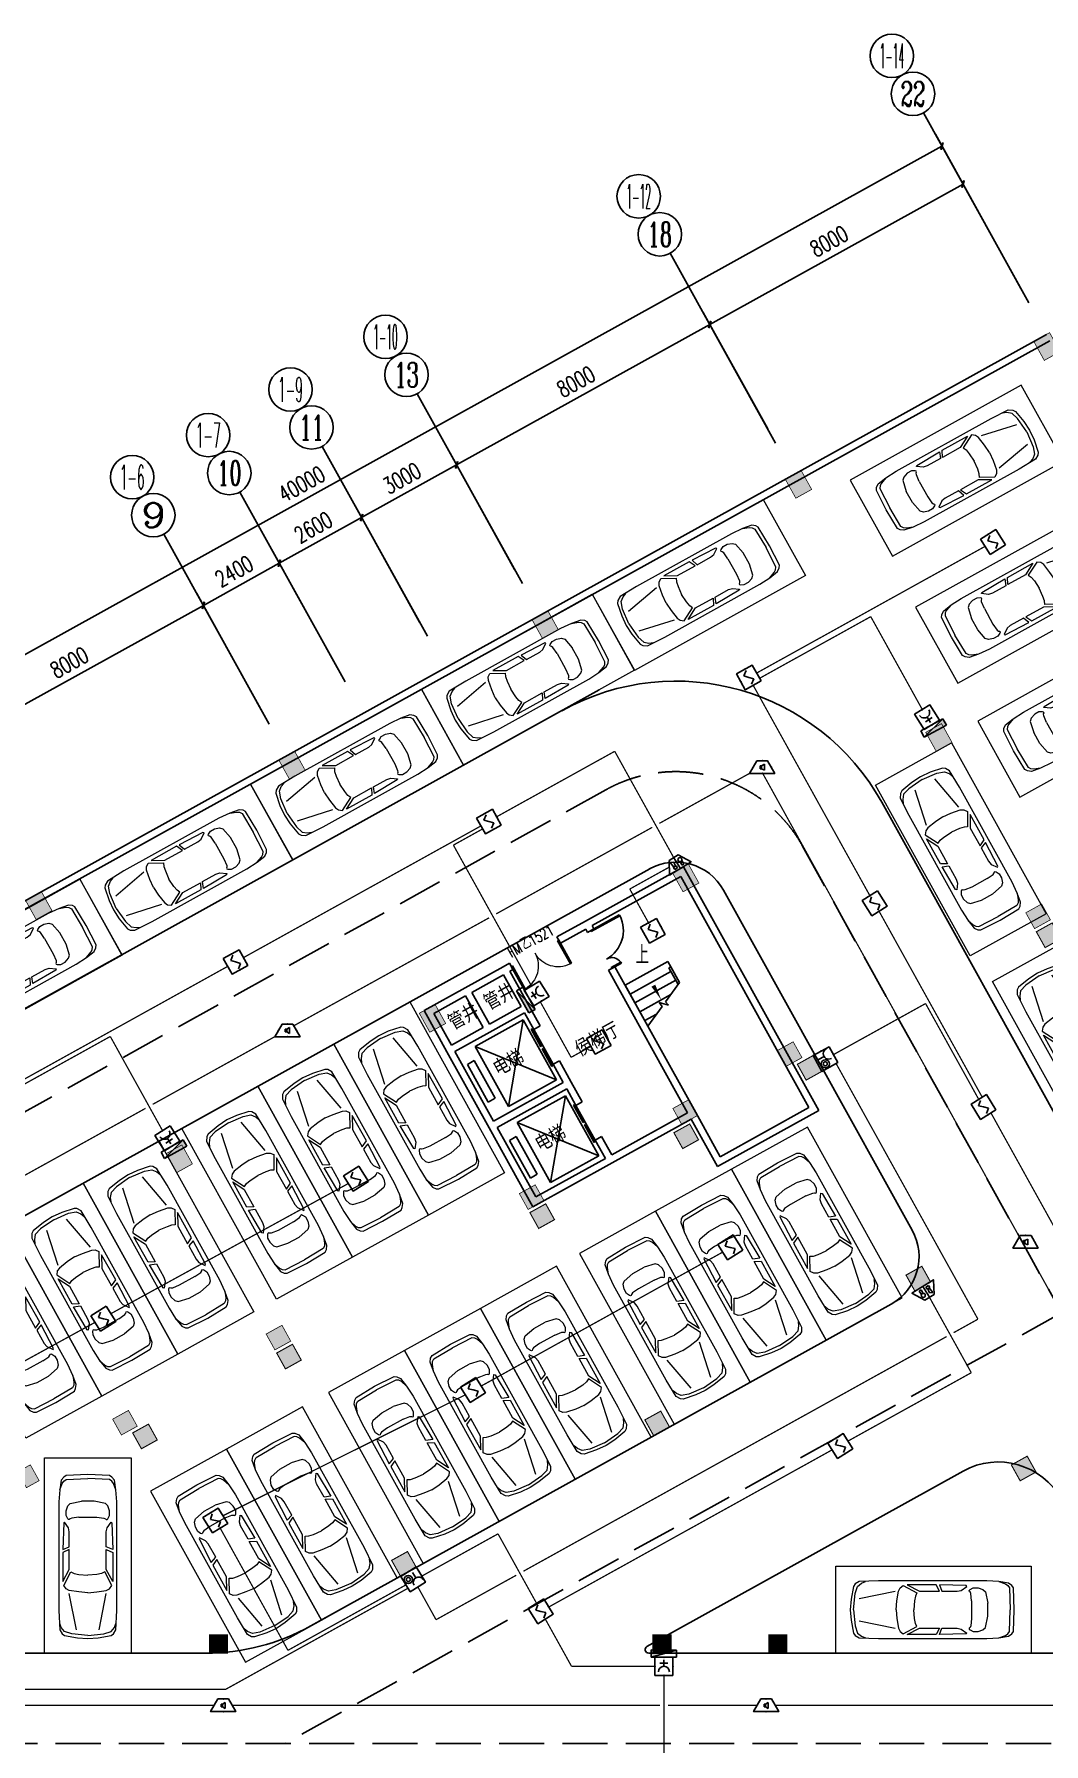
# Model space of a CAD drawing. Extents: x -6243262 to 3079315, y -2914302 to 172723.
# Drawn here: x -2363022 to -2335129, y -992003 to -944761 of the extents above; entities that cross this region are included whole.
import ezdxf
from ezdxf.enums import TextEntityAlignment as Align

# ---------------------------------------------------------------- set-up
doc = ezdxf.new("R2010")
doc.units = 0
doc.header["$LTSCALE"] = 1000
doc.linetypes.add('DASH', pattern=[0.35, 0.25, -0.1])
doc.linetypes.add('DOTE', pattern=[2.42, 2, -0.2, 0.02, -0.2])
for name, color, linetype in [('0-柱2', 6, 'Continuous'), ('0-柱网', 2, 'Continuous'), ('0-道路', 4, 'Continuous'), ('A-DOOR', 141, 'Continuous'), ('A-FLOR-EVTR', 2, 'Continuous'), ('AXIS', 3, 'Continuous'), ('AXIS_TEXT', 7, 'Continuous'), ('DIM_SYMB', 3, 'Continuous'), ('DOOR_FIRE', 4, 'Continuous'), ('DOOR_FIRE_TEXT', 7, 'Continuous'), ('EQUIP-消防', 3, 'Continuous'), ('EQUIP_消火栓', 7, 'Continuous'), ('lh', 114, 'Continuous'), ('PUB_TEXT', 7, 'Continuous'), ('STAIR', 2, 'Continuous'), ('WALL', 9, 'Continuous'), ('WINDOW', 4, 'Continuous'), ('WIRE-消防', 5, 'DOTE'), ('WIRE-消防广播', 4, 'TG_BC'), ('WIRE-消防电话', 4, 'TG_F')]:
    doc.layers.add(name, color=color, linetype=linetype)
doc.layers.add('车位', color=252, linetype='Continuous', lineweight=5)
doc.styles.add('-宋体', font='', dxfattribs={"width": 0.8})
doc.styles.add('_TCH_AXIS', font='COMPLEX', dxfattribs={"bigfont": 'GBCBIG'})
doc.styles.add('_TCH_DIM', font='SIMPLEX', dxfattribs={"bigfont": 'GBCBIG'})
doc.styles.add('_TCH_DIM_T3', font='SIMPLEX', dxfattribs={"width": 0.705882, "bigfont": 'GBCBIG'})
doc.styles.add('_TCH_WINDOW', font='SIMPLEX', dxfattribs={"height": 3.5, "bigfont": 'GBCBIG'})
doc.styles.add('COMPLEX', font='COMPLEX')
doc.styles.get("Standard").update_dxf_attribs({"font": 'gbenor.shx', "bigfont": 'gbcbig.shx'})
doc.styles.add('TG_LINETYPE', font='SIMPLEX', dxfattribs={"width": 0.8, "height": 3.5, "bigfont": 'HZTXT'})
doc.styles.get('-宋体').set_extended_font_data('SimSun')
doc.linetypes.add('TG_BC', pattern='A,2,-0.85,["BC",TG_LINETYPE,S=0.1,R=0,X=-0.65,Y=-0.15],0', length=2.85)
doc.linetypes.add('TG_F', pattern='A,2,-0.4,["F",TG_LINETYPE,S=0.1,R=0,X=-0.28,Y=-0.15],0', length=2.4)
doc.dimstyles.new('_TCH_ARCH&&150', dxfattribs={"dimtxt": 446.25, "dimasz": 150, "dimexe": 375, "dimexo": 450, "dimgap": 189.375, "dimtad": 1, "dimdec": 0, "dimzin": 0, "dimdsep": 46, "dimtxsty": '_TCH_DIM_T3', "dimblk": 'ARCHTICK', "dimcen": 0.09, "dimclrt": 7, "dimazin": 2, "dimtfac": 1, "dimtdec": 0, "dimtix": 1, "dimtmove": 2, "dimatfit": 3, "dimfxl": 0, "dimtolj": 1, "dimtzin": 0, "dimarcsym": 0})

# ---------------------------------------------------------------- blocks, each defined once
blk = doc.blocks.new('chewei')
at = {"layer": '车位', "color": 0}
for p, q in [((49090, 154915), (49134, 154982)), ((49134, 154982), (49201, 155026)), ((49201, 155026), (49801, 155049)), ((50401, 155026), (49801, 155049)), ((50467, 154982), (50401, 155026)), ((50512, 154915), (50467, 154982)), ((49023, 154737), (49090, 154915)), ((50578, 154737), (50512, 154915)), ((49201, 154160), (49245, 154293)), ((49201, 154026), (49201, 154160)), ((49245, 153938), (49201, 154026)), ((49245, 154293), (49312, 154360)), ((49312, 154360), (49623, 154426)), ((49623, 154426), (49978, 154426)), ((50290, 154360), (49978, 154426)), ((50356, 154293), (50290, 154360)), ((50401, 154160), (50356, 154293)), ((50356, 153938), (50401, 154026)), ((50401, 154026), (50401, 154160)), ((49134, 153826), (49112, 153093)), ((49156, 153849), (49134, 153826)), ((49267, 153693), (49156, 153849)), ((49267, 153915), (49245, 153938)), ((49290, 153915), (49267, 153915)), ((49290, 153582), (49267, 153693)), ((49312, 153938), (49290, 153915)), ((49290, 153160), (49290, 153582)), ((49356, 153960), (49312, 153938)), ((49556, 153982), (49356, 153960)), ((50045, 153982), (49556, 153982)), ((50045, 153982), (50245, 153960)), ((50245, 153960), (50290, 153938)), ((50290, 153938), (50312, 153915)), ((50312, 153915), (50334, 153915)), ((50312, 153582), (50334, 153693)), ((50312, 153160), (50312, 153582)), ((50334, 153915), (50356, 153938)), ((50334, 153693), (50445, 153849)), ((50445, 153849), (50467, 153826)), ((50467, 153826), (50490, 153093)), ((49112, 153093), (49290, 153160)), ((49290, 153093), (49112, 153004)), ((49290, 152538), (49290, 153093)), ((50490, 153093), (50312, 153160)), ((50312, 153093), (50490, 153004)), ((50312, 152538), (50312, 153093)), ((49112, 153004), (49112, 152204)), ((50490, 153004), (50490, 152204)), ((49112, 152204), (49290, 152538)), ((49134, 152093), (49334, 152471)), ((49334, 152471), (49423, 152427)), ((49423, 152427), (49556, 152404)), ((49556, 152404), (49801, 152382)), ((50045, 152404), (49801, 152382)), ((50178, 152427), (50045, 152404)), ((50267, 152471), (50178, 152427)), ((50467, 152093), (50267, 152471)), ((50490, 152204), (50312, 152538)), ((49201, 152004), (49134, 152093)), ((49290, 151960), (49201, 152004)), ((49556, 151916), (49290, 151960)), ((49490, 150871), (49290, 151871)), ((49801, 151893), (49556, 151916)), ((49801, 151893), (50045, 151916)), ((50045, 151916), (50312, 151960)), ((50112, 150871), (50312, 151871)), ((50312, 151960), (50401, 152004)), ((50401, 152004), (50467, 152093)), ((49067, 150938), (49023, 151049)), ((49156, 150827), (49067, 150938)), ((49356, 150760), (49156, 150827)), ((49801, 150716), (49356, 150760)), ((49801, 150716), (50245, 150760)), ((50245, 150760), (50445, 150827)), ((50445, 150827), (50534, 150938)), ((50534, 150938), (50578, 151049))]:
    blk.add_line(p, q, dxfattribs=at)
for points in [[(48601, 150227), (51001, 150227), (51001, 155627), (48601, 155627)], [(50578, 154737), (50601, 154404), (50601, 151404), (50578, 150871), (50512, 150760), (50445, 150716), (50090, 150649), (49801, 150627), (49512, 150649), (49156, 150716), (49090, 150760), (49023, 150871), (49001, 151404), (49001, 154404), (49023, 154737), (49067, 155004), (49134, 155093), (49201, 155137), (49801, 155160), (50401, 155137), (50467, 155093), (50534, 155004)]]:
    blk.add_lwpolyline(points, close=True, dxfattribs=at)
blk = doc.blocks.new('0-柱2')
at = {"layer": '0-柱2'}
h = blk.add_hatch(color=0, dxfattribs=at)
h.dxf.hatch_style = 1
h.paths.add_polyline_path([(50444, 38233), (50881, 38476), (51124, 38039), (50687, 37796)])
h = blk.add_hatch(color=0, dxfattribs=at)
h.dxf.hatch_style = 1
h.paths.add_polyline_path([(43842, 34571), (44279, 34814), (44521, 34377), (44084, 34134)])
h = blk.add_hatch(color=0, dxfattribs=at)
h.dxf.hatch_style = 1
h.paths.add_polyline_path([(40431, 32680), (40868, 32922), (41111, 32485), (40674, 32242)])
h = blk.add_hatch(color=0, dxfattribs=at)
h.dxf.hatch_style = 1
h.paths.add_polyline_path([(36452, 30473), (36889, 30715), (37132, 30278), (36695, 30035)])
h = blk.add_hatch(color=0, dxfattribs=at)
h.dxf.hatch_style = 1
h.paths.add_polyline_path([(46844, 28746), (47281, 28989), (47524, 28552), (47086, 28309)])
h = blk.add_hatch(color=0, dxfattribs=at)
h.dxf.hatch_style = 1
h.paths.add_polyline_path([(29456, 26592), (29894, 26835), (30136, 26398), (29699, 26155)])
h = blk.add_hatch(color=0, dxfattribs=at)
h.dxf.hatch_style = 1
h.paths.add_polyline_path([(25477, 24385), (25915, 24628), (26157, 24191), (25720, 23948)])
h = blk.add_hatch(color=0, dxfattribs=at)
h.dxf.hatch_style = 1
h.paths.add_polyline_path([(39629, 24745), (40067, 24987), (40309, 24550), (39872, 24307)])
h = blk.add_hatch(color=0, dxfattribs=at)
h.dxf.hatch_style = 1
h.paths.add_polyline_path([(49754, 23499), (50191, 23742), (50434, 23305), (49997, 23062)])
h = blk.add_hatch(color=0, dxfattribs=at)
h.dxf.hatch_style = 1
h.paths.add_polyline_path([(32633, 20864), (33071, 21107), (33313, 20670), (32876, 20427)])
h = blk.add_hatch(color=0, dxfattribs=at)
h.dxf.hatch_style = 1
h.paths.add_polyline_path([(27600, 18800), (28100, 18800), (28100, 18300), (27600, 18300)])
h = blk.add_hatch(color=0, dxfattribs=at)
h.dxf.hatch_style = 1
h.paths.add_polyline_path([(39850, 18800), (40350, 18800), (40350, 18300), (39850, 18300)])
h = blk.add_hatch(color=0, dxfattribs=at)
h.dxf.hatch_style = 1
h.paths.add_polyline_path([(43050, 18800), (43550, 18800), (43550, 18300), (43050, 18300)])
at = {"layer": '0-柱2', "color": 0, "const_width": 30}
for points in [[(50444, 38233), (50881, 38476), (51124, 38039), (50687, 37796)], [(43842, 34571), (44279, 34814), (44521, 34377), (44084, 34134)], [(40431, 32680), (40868, 32922), (41111, 32485), (40674, 32242)], [(36452, 30473), (36889, 30715), (37132, 30278), (36695, 30035)], [(46844, 28746), (47281, 28989), (47524, 28552), (47086, 28309)], [(29456, 26592), (29894, 26835), (30136, 26398), (29699, 26155)], [(25477, 24385), (25915, 24628), (26157, 24191), (25720, 23948)], [(39629, 24745), (40067, 24987), (40309, 24550), (39872, 24307)], [(49754, 23499), (50191, 23742), (50434, 23305), (49997, 23062)], [(32633, 20864), (33071, 21107), (33313, 20670), (32876, 20427)], [(27600, 18800), (28100, 18800), (28100, 18300), (27600, 18300)], [(39850, 18800), (40350, 18800), (40350, 18300), (39850, 18300)], [(43050, 18800), (43550, 18800), (43550, 18300), (43050, 18300)]]:
    blk.add_lwpolyline(points, close=True, dxfattribs=at)
blk = doc.blocks.new('1#柱网')
at = {"layer": '0-柱网'}
for points in [[(494005, 93967), (494005, 93367), (494505, 93367), (494505, 93967)], [(501855, 93967), (501855, 93367), (502355, 93367), (502355, 93967)], [(509855, 93967), (509855, 93367), (510355, 93367), (510355, 93967)], [(517855, 93967), (517855, 93367), (518355, 93367), (518355, 93967)], [(525855, 93967), (525855, 93367), (526355, 93367), (526355, 93967)], [(533705, 93967), (533705, 93367), (534205, 93367), (534205, 93967)], [(494005, 85967), (494005, 85367), (494505, 85367), (494505, 85967)], [(501855, 85967), (501855, 85367), (502355, 85367), (502355, 85967)], [(509855, 85967), (509855, 85367), (510355, 85367), (510355, 85967)], [(517855, 85967), (517855, 85367), (518355, 85367), (518355, 85967)], [(525855, 85967), (525855, 85367), (526355, 85367), (526355, 85967)], [(533705, 85967), (533705, 85367), (534205, 85367), (534205, 85967)], [(494005, 80267), (494005, 79767), (494405, 79767), (494405, 80267)], [(497005, 80267), (497005, 79767), (497505, 79767), (497505, 80267)], [(501855, 80267), (501855, 79767), (502355, 79767), (502355, 80267)], [(509855, 80267), (509855, 79767), (510355, 79767), (510355, 80267)], [(514705, 80267), (514705, 79767), (515205, 79767), (515205, 80267)], [(518005, 80267), (518005, 79767), (518505, 79767), (518505, 80267)], [(525855, 80267), (525855, 79767), (526355, 79767), (526355, 80267)], [(533705, 80267), (533705, 79767), (534205, 79767), (534205, 80267)]]:
    blk.add_hatch(color=0, dxfattribs=at).paths.add_polyline_path(points)
at = {"layer": '0-柱网', "color": 0, "const_width": 20}
for points in [[(494005, 93967), (494005, 93367), (494505, 93367), (494505, 93967), (494005, 93967)], [(501855, 93967), (501855, 93367), (502355, 93367), (502355, 93967), (501855, 93967)], [(509855, 93967), (509855, 93367), (510355, 93367), (510355, 93967), (509855, 93967)], [(517855, 93967), (517855, 93367), (518355, 93367), (518355, 93967), (517855, 93967)], [(525855, 93967), (525855, 93367), (526355, 93367), (526355, 93967), (525855, 93967)], [(533705, 93967), (533705, 93367), (534205, 93367), (534205, 93967), (533705, 93967)], [(494005, 85967), (494005, 85367), (494505, 85367), (494505, 85967), (494005, 85967)], [(501855, 85967), (501855, 85367), (502355, 85367), (502355, 85967), (501855, 85967)], [(509855, 85967), (509855, 85367), (510355, 85367), (510355, 85967), (509855, 85967)], [(517855, 85967), (517855, 85367), (518355, 85367), (518355, 85967), (517855, 85967)], [(525855, 85967), (525855, 85367), (526355, 85367), (526355, 85967), (525855, 85967)], [(533705, 85967), (533705, 85367), (534205, 85367), (534205, 85967), (533705, 85967)], [(494005, 80267), (494005, 79767), (494405, 79767), (494405, 80267), (494005, 80267)], [(497005, 80267), (497005, 79767), (497505, 79767), (497505, 80267), (497005, 80267)], [(501855, 80267), (501855, 79767), (502355, 79767), (502355, 80267), (501855, 80267)], [(509855, 80267), (509855, 79767), (510355, 79767), (510355, 80267), (509855, 80267)], [(514705, 80267), (514705, 79767), (515205, 79767), (515205, 80267), (514705, 80267)], [(518005, 80267), (518005, 79767), (518505, 79767), (518505, 80267), (518005, 80267)], [(525855, 80267), (525855, 79767), (526355, 79767), (526355, 80267), (525855, 80267)], [(533705, 80267), (533705, 79767), (534205, 79767), (534205, 80267), (533705, 80267)]]:
    blk.add_lwpolyline(points, dxfattribs=at)
blk = doc.blocks.new('$DORLIB2D$00000127')
at = {"color": 0}
for points in [[(-0.533, 0.795), (-0.533, 0.69)], [(-0.033, 0.795), (-0.533, 0.795)], [(-0.033, 0.69), (-0.533, 0.69)], [(0.5, 0.5), (-0.5, 0.5)], [(-0.033, 0.795), (-0.033, 0.69)], [(0.533, 0.795), (0.033, 0.795)], [(0.033, 0.795), (0.033, 0.69)], [(0.533, 0.69), (0.033, 0.69)], [(0.533, 0.795), (0.533, 0.69)]]:
    blk.add_lwpolyline(points, dxfattribs=at)
blk = doc.blocks.new('$DorLib2D$00000225')
at = {"color": 0}
for p, q in [((0.475, -0.001), (0.475, 0.752)), ((0.475, 0.752), (0.5, 0.752)), ((0.5, -0.001), (0.5, 0.752)), ((-0.5, 0), (-0.5, 0.252)), ((-0.475, 0.252), (-0.5, 0.252)), ((-0.475, 0), (-0.475, 0.252)), ((-0.475, 0), (-0.5, 0)), ((0.475, -0.001), (0.5, -0.001))]:
    blk.add_line(p, q, dxfattribs=at)
for centre, radius, start, end in [((0.505, -0.002), 0.755, 92.2493, 179.7238), ((-0.501, 0.003), 0.251, 359.7899, 84.0974)]:
    blk.add_arc(centre, radius, start, end, dxfattribs=at)
blk = doc.blocks.new('_ArchTick')
at = {"color": 0, "linetype": 'ByBlock', "const_width": 0.4}
blk.add_lwpolyline([(-0.5, -0.5), (0.5, 0.5)], dxfattribs=at)
blk = doc.blocks.new('*D461')
at = {"layer": 'AXIS', "color": 0, "lineweight": -2, "transparency": 16777216}
for p, q in [((1209948, -1092376), (1207583, -1088113)), ((1172786, -1107843), (1207765, -1088441)), ((1174968, -1111778), (1172604, -1107515))]:
    blk.add_line(p, q, dxfattribs=at)
at = {"layer": 'Defpoints', "color": 0, "transparency": 16777216}
for p in [(1207765, -1088441), (1210166, -1092770), (1175187, -1112172)]:
    blk.add_point(p, dxfattribs=at)
at = {"layer": 'AXIS', "color": 0, "lineweight": -2, "transparency": 16777216, "xscale": 150, "yscale": 150, "zscale": 150}
for p, rotation in [((1207765, -1088441), 29.01544279745686), ((1172786, -1107843), 209.0154427974569)]:
    blk.add_blockref('_ArchTick', p, dxfattribs=dict(at, rotation=rotation))
at = {"layer": 'AXIS', "color": 7, "transparency": 16777216, "insert": (1190075, -1097781), "char_height": 446.2, "attachment_point": 5, "rotation": 29.0154, "style": '_TCH_DIM_T3'}
blk.add_mtext('\\A1;40000', dxfattribs=at)
blk = doc.blocks.new('*D463')
at = {"layer": 'AXIS', "color": 0, "lineweight": -2, "transparency": 16777216}
for p, q in [((1209948, -1092376), (1208165, -1089162)), ((1201351, -1093371), (1208347, -1089490)), ((1202952, -1096257), (1201169, -1093043))]:
    blk.add_line(p, q, dxfattribs=at)
at = {"layer": 'Defpoints', "color": 0, "transparency": 16777216}
for p in [(1208347, -1089490), (1210166, -1092770), (1203170, -1096650)]:
    blk.add_point(p, dxfattribs=at)
at = {"layer": 'AXIS', "color": 0, "lineweight": -2, "transparency": 16777216, "xscale": 150, "yscale": 150, "zscale": 150}
for p, rotation in [((1208347, -1089490), 29.01544279745653), ((1201351, -1093371), 209.0154427974565)]:
    blk.add_blockref('_ArchTick', p, dxfattribs=dict(at, rotation=rotation))
at = {"layer": 'AXIS', "color": 7, "transparency": 16777216, "insert": (1204649, -1091070), "char_height": 446.2, "attachment_point": 5, "rotation": 29.0154, "style": '_TCH_DIM_T3'}
blk.add_mtext('\\A1;8000', dxfattribs=at)
blk = doc.blocks.new('*D464')
at = {"layer": 'AXIS', "color": 0, "lineweight": -2, "transparency": 16777216}
for p, q in [((1202952, -1096257), (1201169, -1093043)), ((1194355, -1097251), (1201351, -1093371)), ((1195956, -1100137), (1194174, -1096923))]:
    blk.add_line(p, q, dxfattribs=at)
at = {"layer": 'Defpoints', "color": 0, "transparency": 16777216}
for p in [(1201351, -1093371), (1203170, -1096650), (1196174, -1100530)]:
    blk.add_point(p, dxfattribs=at)
at = {"layer": 'AXIS', "color": 0, "lineweight": -2, "transparency": 16777216, "xscale": 150, "yscale": 150, "zscale": 150}
for p, rotation in [((1201351, -1093371), 29.01544279745653), ((1194355, -1097251), 209.0154427974565)]:
    blk.add_blockref('_ArchTick', p, dxfattribs=dict(at, rotation=rotation))
at = {"layer": 'AXIS', "color": 7, "transparency": 16777216, "insert": (1197653, -1094950), "char_height": 446.2, "attachment_point": 5, "rotation": 29.0154, "style": '_TCH_DIM_T3'}
blk.add_mtext('\\A1;8000', dxfattribs=at)
blk = doc.blocks.new('*D465')
at = {"layer": 'AXIS', "color": 0, "lineweight": -2, "transparency": 16777216}
for p, q in [((1195956, -1100137), (1194174, -1096923)), ((1191732, -1098706), (1194355, -1097251)), ((1193333, -1101592), (1191550, -1098378))]:
    blk.add_line(p, q, dxfattribs=at)
at = {"layer": 'Defpoints', "color": 0, "transparency": 16777216}
for p in [(1194355, -1097251), (1196174, -1100530), (1193551, -1101986)]:
    blk.add_point(p, dxfattribs=at)
at = {"layer": 'AXIS', "color": 0, "lineweight": -2, "transparency": 16777216, "xscale": 150, "yscale": 150, "zscale": 150}
for p, rotation in [((1194355, -1097251), 29.01544279746001), ((1191732, -1098706), 209.01544279746)]:
    blk.add_blockref('_ArchTick', p, dxfattribs=dict(at, rotation=rotation))
at = {"layer": 'AXIS', "color": 7, "transparency": 16777216, "insert": (1192844, -1097618), "char_height": 446.2, "attachment_point": 5, "rotation": 29.0154, "style": '_TCH_DIM_T3'}
blk.add_mtext('\\A1;3000', dxfattribs=at)
blk = doc.blocks.new('*D466')
at = {"layer": 'AXIS', "color": 0, "lineweight": -2, "transparency": 16777216}
for p, q in [((1189458, -1099967), (1191732, -1098706)), ((1193333, -1101592), (1191550, -1098378)), ((1191059, -1102853), (1189276, -1099639))]:
    blk.add_line(p, q, dxfattribs=at)
at = {"layer": 'Defpoints', "color": 0, "transparency": 16777216}
for p in [(1191732, -1098706), (1193551, -1101986), (1191277, -1103247)]:
    blk.add_point(p, dxfattribs=at)
at = {"layer": 'AXIS', "color": 0, "lineweight": -2, "transparency": 16777216, "xscale": 150, "yscale": 150, "zscale": 150}
for p, rotation in [((1191732, -1098706), 29.01544279745902), ((1189458, -1099967), 209.015442797459)]:
    blk.add_blockref('_ArchTick', p, dxfattribs=dict(at, rotation=rotation))
at = {"layer": 'AXIS', "color": 7, "transparency": 16777216, "insert": (1190395, -1098976), "char_height": 446.2, "attachment_point": 5, "rotation": 29.0154, "style": '_TCH_DIM_T3'}
blk.add_mtext('\\A1;2600', dxfattribs=at)
blk = doc.blocks.new('*D467')
at = {"layer": 'AXIS', "color": 0, "lineweight": -2, "transparency": 16777216}
for p, q in [((1191059, -1102853), (1189276, -1099639)), ((1187360, -1101131), (1189458, -1099967)), ((1188960, -1104017), (1187178, -1100804))]:
    blk.add_line(p, q, dxfattribs=at)
at = {"layer": 'Defpoints', "color": 0, "transparency": 16777216}
for p in [(1189458, -1099967), (1191277, -1103247), (1189178, -1104411)]:
    blk.add_point(p, dxfattribs=at)
at = {"layer": 'AXIS', "color": 0, "lineweight": -2, "transparency": 16777216, "xscale": 150, "yscale": 150, "zscale": 150}
for p, rotation in [((1189458, -1099967), 29.01544279745487), ((1187360, -1101131), 209.0154427974549)]:
    blk.add_blockref('_ArchTick', p, dxfattribs=dict(at, rotation=rotation))
at = {"layer": 'AXIS', "color": 7, "transparency": 16777216, "insert": (1188209, -1100189), "char_height": 446.2, "attachment_point": 5, "rotation": 29.0154, "style": '_TCH_DIM_T3'}
blk.add_mtext('\\A1;2400', dxfattribs=at)
blk = doc.blocks.new('*D468')
at = {"layer": 'AXIS', "color": 0, "lineweight": -2, "transparency": 16777216}
for p, q in [((1180364, -1105012), (1187360, -1101131)), ((1188960, -1104017), (1187178, -1100804)), ((1181964, -1107898), (1180182, -1104684))]:
    blk.add_line(p, q, dxfattribs=at)
at = {"layer": 'Defpoints', "color": 0, "transparency": 16777216}
for p in [(1187360, -1101131), (1189178, -1104411), (1182183, -1108291)]:
    blk.add_point(p, dxfattribs=at)
at = {"layer": 'AXIS', "color": 0, "lineweight": -2, "transparency": 16777216, "xscale": 150, "yscale": 150, "zscale": 150}
for p, rotation in [((1187360, -1101131), 29.01544279745719), ((1180364, -1105012), 209.0154427974572)]:
    blk.add_blockref('_ArchTick', p, dxfattribs=dict(at, rotation=rotation))
at = {"layer": 'AXIS', "color": 7, "transparency": 16777216, "insert": (1183661, -1102711), "char_height": 446.2, "attachment_point": 5, "rotation": 29.0154, "style": '_TCH_DIM_T3'}
blk.add_mtext('\\A1;8000', dxfattribs=at)
blk = doc.blocks.new('_AXISO')
at = {"color": 0}
blk.add_circle((0, 0), 0.5, dxfattribs=at)
at = {"layer": 'AXIS_TEXT', "color": 0, "style": 'COMPLEX', "width": 1.041667}
blk.add_attdef('A', text='', height=0.56, dxfattribs=at).set_placement((-0.25, -0.28), (0.25, -0.28), align=Align.FIT)
blk = doc.blocks.new('$DorLib2D$00000002')
at = {"color": 0}
for p, q in [((-0.5, 0), (-0.5, 0.4875)), ((-0.475, 0.4875), (-0.5, 0.4875)), ((-0.475, 0), (-0.475, 0.4875)), ((0.475, 0), (0.475, 0.4875)), ((0.475, 0.4875), (0.5, 0.4875)), ((0.5, 0), (0.5, 0.4875)), ((-0.5, 0), (-0.475, 0)), ((0.5, 0), (0.475, 0))]:
    blk.add_line(p, q, dxfattribs=at)
at = {"color": 0, "lineweight": 13}
for centre, start, end in [((-0.4875, 0), 0, 88.53072), ((0.4875, 0), 91.46928, 180)]:
    blk.add_arc(centre, 0.4875, start, end, dxfattribs=at)
blk = doc.blocks.new('$Equip$00002649')
for p, q in [((-0.5, 0.5), (-0.5, -0.5)), ((0.5, 0.5), (-0.5, 0.5)), ((-0.2, 0.2), (0.05, 0.4)), ((0, 0), (-0.2, 0.2)), ((0, 0), (0.2, -0.2)), ((0.5, -0.5), (0.5, 0.5)), ((-0.5, -0.5), (0.5, -0.5)), ((0.2, -0.2), (-0.05, -0.4))]:
    blk.add_line(p, q)
at = {"const_width": 0.04}
blk.add_lwpolyline([(-0.5, 0.5), (0.5, 0.5), (0.5, -0.5), (-0.5, -0.5), (-0.5, 0.5), (0.5, 0.5)], dxfattribs=at)
for p in [(-0.5, 0), (0, 0.5), (0.5, 0), (0, -0.5)]:
    blk.add_point(p)
at = {"color": 7, "flags": 1}
for tag, height, p in [('A', 0.00002, (0, 0)), ('B', 0.4, (0.762, -0.208))]:
    blk.add_attdef(tag, text='', height=height, dxfattribs=at).set_placement(p, align=Align.MIDDLE_CENTER)
blk = doc.blocks.new('$equip$00002656')
for p, q in [((-0.5, 1), (-0.5, 0)), ((0.5, 1), (-0.5, 1)), ((0.5, 0), (0.5, 1)), ((-0.5, 0), (0.5, 0)), ((-0.219, 0.331), (0.222, 0.331)), ((0, 0.5), (0, 0.15))]:
    blk.add_line(p, q)
at = {"const_width": 0.04}
blk.add_lwpolyline([(-0.5, 1), (0.5, 1), (0.5, 0), (-0.5, 0), (-0.5, 1), (0.5, 1)], dxfattribs=at)
blk.add_arc((0, 0.8), 0.3, 180, 0)
for p in [(0, 1), (-0.5, 0.5), (0, 0), (0.5, 0.5)]:
    blk.add_point(p)
at = {"color": 7, "flags": 1}
for tag, height, p in [('A', 0.00002, (0, 0)), ('B', 0.4, (0.762, 0.292))]:
    blk.add_attdef(tag, text='', height=height, dxfattribs=at).set_placement(p, align=Align.MIDDLE_CENTER)
blk = doc.blocks.new('$equip$00002679')
for p, q in [((-0.3, 0.699), (-0.703, 0)), ((-0.703, 0), (0.703, 0)), ((-0.264, 0.249), (-0.304, 0.569)), ((-0.304, 0.569), (-0.128, 0.489)), ((-0.304, 0.249), (-0.304, 0.113)), ((-0.128, 0.249), (-0.304, 0.249)), ((-0.304, 0.113), (-0.128, 0.113)), ((0.3, 0.699), (-0.3, 0.699)), ((0.3, 0.699), (-0.3, 0.699)), ((-0.128, 0.489), (-0.168, 0.249)), ((-0.128, 0.113), (-0.128, 0.249)), ((0, 0.699), (0, 0)), ((0.174, 0.11), (0.174, 0.338)), ((0.294, 0.11), (0.174, 0.11)), ((0.294, 0.338), (0.294, 0.11)), ((0.703, 0), (0.3, 0.699))]:
    blk.add_line(p, q)
at = {"const_width": 0.04}
for points in [[(-0.299, 0.699), (0.301, 0.699), (0.703, 0), (-0.702, 0), (-0.299, 0.699), (0.301, 0.699)], [(-0.3, 0.699), (0.3, 0.699), (0.703, 0), (-0.703, 0), (-0.3, 0.699), (0.3, 0.699)]]:
    blk.add_lwpolyline(points, dxfattribs=at)
blk.add_circle((0.234, 0.43), 0.111)
for p in [(-0.501, 0.349), (0, 0.699), (0, 0), (0.502, 0.349)]:
    blk.add_point(p)
at = {"color": 7, "flags": 1}
for tag, height, p in [('A', 0.00002, (0, 0)), ('B', 0.4, (0.961, 0.299))]:
    blk.add_attdef(tag, text='', height=height, dxfattribs=at).set_placement(p, align=Align.MIDDLE_CENTER)
blk = doc.blocks.new('$equip$00002655')
for p, q in [((-0.5, 1), (-0.5, 0)), ((0.5, 1), (-0.5, 1)), ((0.5, 0), (0.5, 1)), ((-0.5, 0), (0.5, 0)), ((-0.169, 0.5), (-0.169, 0.15))]:
    blk.add_line(p, q)
at = {"const_width": 0.04}
blk.add_lwpolyline([(-0.5, 1), (0.5, 1), (0.5, 0), (-0.5, 0), (-0.5, 1), (0.5, 1)], dxfattribs=at)
for radius in [0.226, 0.113]:
    blk.add_circle((0.227, 0.36), radius)
blk.add_arc((-0.169, 0.8), 0.3, 180, 0)
for p in [(0, 1), (-0.5, 0.5), (0, 0), (0.5, 0.5)]:
    blk.add_point(p)
at = {"color": 7, "flags": 1}
for tag, height, p in [('A', 0.00002, (0, 0)), ('B', 0.4, (0.762, 0.292))]:
    blk.add_attdef(tag, text='', height=height, dxfattribs=at).set_placement(p, align=Align.MIDDLE_CENTER)
blk = doc.blocks.new('$equip$00002677')
for p, q in [((-0.3, 0.699), (-0.703, 0)), ((-0.703, 0), (0.703, 0)), ((0.3, 0.699), (-0.3, 0.699)), ((-0.117, 0.421), (-0.117, 0.26)), ((-0.117, 0.421), (-0.036, 0.421)), ((-0.036, 0.26), (-0.117, 0.26)), ((-0.036, 0.421), (0.118, 0.503)), ((-0.036, 0.421), (-0.036, 0.26)), ((0.118, 0.173), (-0.036, 0.26)), ((0.118, 0.503), (0.118, 0.173)), ((0.703, 0), (0.3, 0.699))]:
    blk.add_line(p, q)
at = {"const_width": 0.04}
blk.add_lwpolyline([(-0.3, 0.699), (0.3, 0.699), (0.703, 0), (-0.703, 0), (-0.3, 0.699), (0.3, 0.699)], dxfattribs=at)
blk.add_lwpolyline([(-0.3, 0.699), (0.3, 0.699), (0.703, 0), (-0.703, 0), (-0.3, 0.699), (0.3, 0.699)], dxfattribs=at)
for p in [(-0.501, 0.349), (0, 0.699), (0, 0), (0.502, 0.349)]:
    blk.add_point(p)
at = {"color": 7, "flags": 1}
for tag, height, p in [('A', 0.00002, (0, 0)), ('B', 0.4, (0.961, 0.299))]:
    blk.add_attdef(tag, text='', height=height, dxfattribs=at).set_placement(p, align=Align.MIDDLE_CENTER)
blk = doc.blocks.new('$TwtSys$00000434')
for p, q in [((-0.5, 0.5), (-0.5, -0.5)), ((-0.5, -0.5), (0.5, 0.5)), ((0.5, 0.5), (-0.5, 0.5)), ((0.5, -0.5), (0.5, 0.5)), ((-0.5, -0.5), (0.5, -0.5))]:
    blk.add_line(p, q)
blk.add_solid([(0.5, -0.5), (0.5, 0.5), (-0.5, -0.5)])
blk = doc.blocks.new('43242')
at = {"layer": '0-道路', "color": 8}
for p, q in [((1198298.1, -1103469.1), (1170592.7, -1118836.3)), ((1206101.6, -1106573.8), (1218247.9, -1128472.4)), ((1199689.9, -1108414.8), (1173101.2, -1123162.5)), ((1201729.2, -1108999), (1206943.4, -1118399.7)), ((1206359.2, -1120439), (1190327.4, -1129331.3)), ((1199615.9, -1129896.9), (1208347.2, -1125054)), ((1174328.8, -1130084.4), (1187417.1, -1130084.4)), ((1210877.1, -1130084.4), (1199664.4, -1130084.4))]:
    blk.add_line(p, q, dxfattribs=at)
for centre, radius, start, end in [((1200417.4, -1109726.5), 6500, 29.01544, 119.01544), ((1200417.4, -1109726.5), 1500, 29.01544, 119.01544), ((1205631.7, -1119127.3), 1500, 299.01544, 29.01544), ((1209317.3, -1126803), 2000, 29.01544, 119.01544), ((1187417.1, -1124084.4), 6000, 270, 299.01544), ((1199664.4, -1129984.4), 100, 119.01544, 270)]:
    blk.add_arc(centre, radius, start, end, dxfattribs=at)
at = {"layer": 'A-FLOR-EVTR', "color": 8, "ltscale": 0.5}
for p, q in [((1196197.7, -1112581.7), (1194868.5, -1113318.9)), ((1195790, -1114980.5), (1196197.7, -1112581.7)), ((1197119.3, -1114243.2), (1196197.7, -1112581.7)), ((1194868.5, -1113318.9), (1195790, -1114980.5)), ((1197119.3, -1114243.2), (1194868.5, -1113318.9)), ((1194840.5, -1113711.8), (1194652.5, -1113816.1)), ((1194652.5, -1113816.1), (1195229.7, -1114856.7)), ((1195417.7, -1114752.4), (1194840.5, -1113711.8)), ((1195790, -1114980.5), (1197119.3, -1114243.2)), ((1195229.7, -1114856.7), (1195417.7, -1114752.4)), ((1197361.8, -1114680.4), (1196032.6, -1115417.7)), ((1196954.1, -1117079.2), (1197361.8, -1114680.4)), ((1198283.4, -1116342), (1197361.8, -1114680.4)), ((1196004.6, -1115810.6), (1195816.6, -1115914.9)), ((1196581.8, -1116851.2), (1196004.6, -1115810.6)), ((1196032.6, -1115417.7), (1196954.1, -1117079.2)), ((1198283.4, -1116342), (1196032.6, -1115417.7)), ((1195816.6, -1115914.9), (1196393.8, -1116955.5)), ((1196954.1, -1117079.2), (1198283.4, -1116342)), ((1196393.8, -1116955.5), (1196581.8, -1116851.2))]:
    blk.add_line(p, q, dxfattribs=at)
at = {"layer": 'AXIS', "color": 8}
for p, q in [((1210166.2, -1092769.7), (1207255.9, -1087522.8)), ((1203170.3, -1096650.1), (1200260, -1091403.1)), ((1196174.3, -1100530.4), (1193264.1, -1095283.5)), ((1193550.9, -1101985.6), (1190640.6, -1096738.6)), ((1191277.2, -1103246.7), (1188366.9, -1097999.7)), ((1189178.4, -1104410.8), (1186268.2, -1099163.9))]:
    blk.add_line(p, q, dxfattribs=at)
for centre in [(1206382.8, -1085948.7), (1199386.9, -1089829), (1192391, -1093709.4), (1189767.5, -1095164.5), (1187493.9, -1096425.7), (1185395.1, -1097589.8)]:
    blk.add_circle(centre, 600, dxfattribs=at)
at = {"layer": 'DIM_SYMB', "color": 8}
blk.add_lwpolyline([(1199535, -1111176.6, 0, 0, 0), (1200010.4, -1112033.6, 0, 120, 0), (1199792.1, -1111640, 0, 0, 0)], format="xyseb", dxfattribs=at)
at = {"layer": 'lh', "color": 8, "linetype": 'DASH', "ltscale": 5}
for p, q in [((1198477.3, -1106228.6), (1171805.3, -1121022.5)), ((1203915.4, -1107786.4), (1217669.9, -1132584.4)), ((1211069.8, -1120685.1), (1189616.6, -1132584.4)), ((1219528.1, -1132584.4), (1174328.7, -1132584.4))]:
    blk.add_line(p, q, dxfattribs=at)
blk.add_arc((1200417.4, -1109726.5), 4000, 29.01544, 119.01544, dxfattribs=at)
at = {"layer": 'STAIR', "color": 8}
for p, q in [((1200193.2, -1110971.6), (1199012.6, -1111626.4)), ((1200193.2, -1110971.6), (1200275.7, -1111120.2)), ((1200276.5, -1111245.5), (1199148.4, -1111871.3)), ((1200412.3, -1111490.4), (1199284.3, -1112116.1)), ((1200131.1, -1112083.4), (1200516.4, -1111554.3)), ((1200275.7, -1111120.2), (1200223.2, -1111149.3)), ((1200223.2, -1111149.3), (1200477.5, -1111607.8)), ((1200275.7, -1111120.2), (1200516.4, -1111554.3)), ((1200275.7, -1111120.2), (1200516.4, -1111554.3)), ((1199012.6, -1111626.4), (1199640.1, -1112757.7)), ((1200273.8, -1111887.4), (1199420.1, -1112361)), ((1199882.7, -1112424.6), (1199555.9, -1112605.8)), ((1199640.1, -1112757.7), (1200037.1, -1112212.5)), ((1200037.1, -1112212.5), (1199952.3, -1112107.5)), ((1199952.3, -1112107.5), (1200210.7, -1112181.9)), ((1200210.7, -1112181.9), (1200131.1, -1112083.4))]:
    blk.add_line(p, q, dxfattribs=at)
at = {"layer": 'WALL', "color": 8}
for p, q in [((1210651.2, -1093644.2), (1167180.3, -1117755.9)), ((1210748.2, -1093819.1), (1167328.8, -1117902.2)), ((1200627.2, -1108352.3), (1197916.3, -1109856)), ((1200549.3, -1108624.2), (1198100.7, -1109982.4)), ((1204090.1, -1115008), (1200549.3, -1108624.2)), ((1204362.1, -1115085.9), (1200627.2, -1108352.3)), ((1197916.3, -1109856), (1197129.2, -1110292.5)), ((1197226.3, -1110467.4), (1197925.8, -1110079.4)), ((1197925.8, -1110079.4), (1197974.4, -1110166.8)), ((1197974.4, -1110166.8), (1198149.3, -1110069.8)), ((1198149.3, -1110069.8), (1198100.7, -1109982.4)), ((1197129.2, -1110292.5), (1197226.3, -1110467.4)), ((1195817.5, -1111020.1), (1195642.6, -1111117.1)), ((1195914.5, -1111195), (1195817.5, -1111020.1)), ((1195642.6, -1111117.1), (1194593.2, -1111699.1)), ((1195652.2, -1111340.5), (1194777.7, -1111825.5)), ((1196137.2, -1112215), (1195652.2, -1111340.5)), ((1195827.1, -1111243.5), (1195914.5, -1111195)), ((1196360.6, -1112205.4), (1195827.1, -1111243.5)), ((1198731.3, -1111119.2), (1198556.4, -1111216.2)), ((1198556.4, -1111216.2), (1200739.1, -1115151.4)), ((1200962.5, -1115141.8), (1198731.3, -1111119.2)), ((1194593.2, -1111699.1), (1193456.4, -1112329.7)), ((1194602.8, -1111922.5), (1193728.3, -1112407.6)), ((1195087.8, -1112797), (1194602.8, -1111922.5)), ((1195262.7, -1112700), (1194777.7, -1111825.5)), ((1194087, -1113466.5), (1193456.4, -1112329.7)), ((1194213.3, -1113282.1), (1193728.3, -1112407.6)), ((1196137.2, -1112215), (1195262.7, -1112700)), ((1196234.2, -1112389.9), (1195272.3, -1112923.4)), ((1196234.2, -1112389.9), (1196488.9, -1112849)), ((1196663.8, -1112752), (1196360.6, -1112205.4)), ((1195087.8, -1112797), (1194213.3, -1113282.1)), ((1195272.3, -1112923.4), (1194310.4, -1113457)), ((1196488.9, -1112849), (1196663.8, -1112752)), ((1195251.1, -1115565.3), (1194087, -1113466.5)), ((1195377.5, -1115380.8), (1194310.4, -1113457)), ((1197197.3, -1113713.9), (1197022.4, -1113810.9)), ((1197022.4, -1113810.9), (1197301.3, -1114313.7)), ((1197524.7, -1114304.2), (1197197.3, -1113713.9)), ((1197301.3, -1114313.7), (1195377.5, -1115380.8)), ((1197827.9, -1114850.7), (1197524.7, -1114304.2)), ((1197398.3, -1114488.6), (1195474.5, -1115555.7)), ((1197398.3, -1114488.6), (1197653, -1114947.7)), ((1197653, -1114947.7), (1197827.9, -1114850.7)), ((1200739.1, -1115151.4), (1198640.3, -1116315.5)), ((1200836.1, -1115326.3), (1198649.9, -1116538.9)), ((1201563.7, -1116638), (1200836.1, -1115326.3)), ((1201641.6, -1116366.1), (1200962.5, -1115141.8)), ((1204362.1, -1115085.9), (1201563.7, -1116638)), ((1204090.1, -1115008), (1201641.6, -1116366.1)), ((1196463.7, -1117751.5), (1195251.1, -1115565.3)), ((1196541.6, -1117479.6), (1195474.5, -1115555.7)), ((1198361.4, -1115812.7), (1198186.5, -1115909.7)), ((1198640.3, -1116315.5), (1198361.4, -1115812.7)), ((1198186.5, -1115909.7), (1198465.4, -1116412.5)), ((1198649.9, -1116538.9), (1196463.7, -1117751.5)), ((1198465.4, -1116412.5), (1196541.6, -1117479.6))]:
    blk.add_line(p, q, dxfattribs=at)
at = {"layer": '0-柱2', "color": 8}
blk.add_blockref('0-柱2', (1159928.8, -1148384.4), dxfattribs=at)
at = {"layer": '0-柱网', "color": 8, "rotation": 29.01544279361993}
blk.add_blockref('1#柱网', (789160.6, -1434882.6), dxfattribs=at)
at = {"layer": 'A-DOOR', "color": 8, "xscale": 1100, "yscale": 200, "zscale": 200}
for p, rotation in [((1196843.1, -1113281.4), 119.0154427935299), ((1198007.2, -1115380.2), 119.0154427935305)]:
    blk.add_blockref('$DORLIB2D$00000127', p, dxfattribs=dict(at, rotation=rotation))
at = {"layer": 'AXIS', "color": 8}
ref = blk.add_blockref('_AXISO', (1206964.9, -1086998.1), dxfattribs=dict(at, xscale=1200, yscale=1200, zscale=1200))
ref.add_attrib('A', '22', dxfattribs={"layer": 'AXIS_TEXT', "color": 8, "height": 678.82, "style": '_TCH_AXIS', "width": 0.617647}).set_placement((1206625.5, -1087337.5), (1207304.3, -1087337.5), align=Align.FIT)
ref = blk.add_blockref('_AXISO', (1199969, -1090878.4), dxfattribs=dict(at, xscale=1200, yscale=1200, zscale=1200))
ref.add_attrib('A', '18', dxfattribs={"layer": 'AXIS_TEXT', "color": 8, "height": 678.82, "style": '_TCH_AXIS', "width": 0.724138}).set_placement((1199629.5, -1091217.8), (1200308.4, -1091217.8), align=Align.FIT)
ref = blk.add_blockref('_AXISO', (1192973, -1094758.8), dxfattribs=dict(at, xscale=1200, yscale=1200, zscale=1200))
ref.add_attrib('A', '13', dxfattribs={"layer": 'AXIS_TEXT', "color": 8, "height": 678.82, "style": '_TCH_AXIS', "width": 0.724138}).set_placement((1192633.6, -1095098.2), (1193312.5, -1095098.2), align=Align.FIT)
ref = blk.add_blockref('_AXISO', (1190349.6, -1096213.9), dxfattribs=dict(at, xscale=1200, yscale=1200, zscale=1200))
ref.add_attrib('A', '11', dxfattribs={"layer": 'AXIS_TEXT', "color": 8, "height": 678.82, "style": '_TCH_AXIS', "width": 0.875}).set_placement((1190010.2, -1096553.3), (1190689, -1096553.3), align=Align.FIT)
ref = blk.add_blockref('_AXISO', (1188075.9, -1097475.1), dxfattribs=dict(at, xscale=1200, yscale=1200, zscale=1200))
ref.add_attrib('A', '10', dxfattribs={"layer": 'AXIS_TEXT', "color": 8, "height": 678.82, "style": '_TCH_AXIS', "width": 0.724138}).set_placement((1187736.5, -1097814.5), (1188415.3, -1097814.5), align=Align.FIT)
ref = blk.add_blockref('_AXISO', (1185977.1, -1098639.2), dxfattribs=dict(at, xscale=1200, yscale=1200, zscale=1200))
ref.add_attrib('A', '9', dxfattribs={"layer": 'AXIS_TEXT', "color": 8, "height": 678.8, "style": '_TCH_AXIS', "width": 1.5}).set_placement((1185637.7, -1098978.6), (1186316.5, -1098978.6), align=Align.FIT)
at = {"layer": 'DOOR_FIRE', "color": 8, "xscale": -1500, "yscale": 1500, "zscale": 200, "rotation": 209.015442793532}
blk.add_blockref('$DorLib2D$00000002', (1196521.9, -1110743.7), dxfattribs=at)
at = {"layer": 'WINDOW', "color": 8, "xscale": 1200, "yscale": -1200, "zscale": 1200, "rotation": 119.0154427935312}
blk.add_blockref('$DorLib2D$00000225', (1198352.8, -1110643), dxfattribs=at)
at = {"layer": '车位', "color": 8}
for p, rotation in [((1366065.4, -1066783), 119.0154427935201), ((1367867, -1070296.7), 119.0154427935201), ((1369585, -1073442.9), 119.0154427935201), ((1234932.2, -1276378.8), 29.01544279410085), ((1232833.5, -1277542.9), 29.01544279410085), ((1230734.7, -1278707), 29.01544279410085), ((1227998.1, -1280224.9), 29.01544279410085), ((1225899.3, -1281389), 29.01544279410085), ((1223800.5, -1282553.1), 29.01544279410085), ((1220985.5, -1284114.5), 29.01544279410085), ((1218886.7, -1285278.6), 29.01544279410085)]:
    blk.add_blockref('chewei', p, dxfattribs=dict(at, rotation=rotation))
at = {"layer": '车位', "color": 8, "xscale": -1}
for p, rotation in [((1091583.7, -1218398.3), 299.0697133545411), ((1086861.5, -1221017.6), 299.0697133545411), ((1082141.7, -1223641.3), 299.0697133545411), ((1090561.8, -998299.4), 209.0154427927837), ((1077419.5, -1226260.5), 299.0697133545411), ((1072704.7, -1228893.2), 299.0697133545411), ((1093793.1, -1003726.2), 209.0154427927924), ((1075595.1, -1005457.3), 209.0154427941068), ((1073496.3, -1006621.4), 209.0154427941068), ((1071397.6, -1007785.5), 209.0154427941068), ((1068668.9, -1009299), 209.0154427941068), ((1066570.2, -1010463.1), 209.0154427941068), ((1064471.4, -1011627.2), 209.0154427941068), ((1233968.1, -1280311.1), 359.9999999997307), ((1054603.8, -1178685.1), 270.000000000844)]:
    blk.add_blockref('chewei', p, dxfattribs=dict(at, rotation=rotation))
at = {"layer": 'AXIS', "color": 7, "style": '_TCH_AXIS'}
for s, width, p, p2 in [('1-14', 0.291667, (1206043.4, -1086288.1), (1206722.2, -1086288.1)), ('1-12', 0.3, (1199047.5, -1090168.5), (1199726.3, -1090168.5)), ('1-10', 0.3, (1192051.6, -1094048.8), (1192730.4, -1094048.8)), ('1-9', 0.381818, (1189428.1, -1095504), (1190106.9, -1095504)), ('1-7', 0.381818, (1187154.4, -1096765.1), (1187833.3, -1096765.1)), ('1-6', 0.381818, (1185055.7, -1097929.2), (1185734.5, -1097929.2))]:
    blk.add_text(s, height=678.82, dxfattribs=dict(at, width=width)).set_placement(p, p2, align=Align.FIT)
at = {"layer": 'DIM_SYMB', "color": 7, "style": '_TCH_DIM'}
blk.add_text('上', height=506.4, dxfattribs=at).set_placement((1199302.2, -1111038.8))
at = {"layer": 'DOOR_FIRE_TEXT', "color": 8, "style": '_TCH_WINDOW', "width": 0.705882}
for s, p in [('1521', (1196446.9, -1110551)), ('FM', (1195864.7, -1110874))]:
    blk.add_text(s, height=297.5, rotation=29.01544, dxfattribs=at).set_placement(p)
at = {"layer": 'DOOR_FIRE_TEXT', "color": 8, "style": '_TCH_WINDOW'}
blk.add_text('乙', height=337.6, rotation=29.01544, dxfattribs=at).set_placement((1196232, -1110670.2))
at = {"layer": 'PUB_TEXT', "color": 8, "style": '-宋体', "width": 0.8}
for s, p in [('管井', (1195244.9, -1112315.6)), ('管井', (1194257.6, -1112863.3)), ('侯梯厅', (1197761.5, -1113594.8)), ('电梯', (1195498.2, -1114137.9)), ('电梯', (1196658.7, -1116230.3))]:
    blk.add_text(s, height=396.52, rotation=29, dxfattribs=at).set_placement(p)
at = {"layer": 'AXIS', "color": 8}
for p1, p2, distance, picture, middle in [((1175186.6, -1112171.5), (1210166.2, -1092769.7), 4950, '*D461', (1190075.3, -1097781.2)), ((1203170.3, -1096650.1), (1210166.2, -1092769.7), 3750, '*D463', (1204649.2, -1091069.8)), ((1196174.3, -1100530.4), (1203170.3, -1096650.1), 3750, '*D464', (1197653.3, -1094950.2)), ((1193550.9, -1101985.6), (1196174.3, -1100530.4), 3750, '*D465', (1192843.6, -1097617.9)), ((1191277.2, -1103246.7), (1193550.9, -1101985.6), 3750, '*D466', (1190395, -1098976.1)), ((1189178.4, -1104410.8), (1191277.2, -1103246.7), 3750, '*D467', (1188208.8, -1100188.7)), ((1182182.5, -1108291.1), (1189178.4, -1104410.8), 3750, '*D468', (1183661.5, -1102710.9))]:
    dim = blk.add_aligned_dim(p1=p1, p2=p2, distance=distance, dimstyle='_TCH_ARCH&&150', dxfattribs=at)
    dim.commit()
    dim.dimension.update_dxf_attribs({"geometry": picture, "text_midpoint": middle})

msp = doc.modelspace()

# ---------------------------------------------------------------- linework, layer by layer
at = {"layer": 'WIRE-消防', "linetype": 'DOTE', "const_width": 35}
for points in [[(-2343061.1, -962413.6), (-2336753.4, -958915)], [(-2342980.5, -962558.9), (-2339909.6, -960855.6)], [(-2339909.6, -960855.6), (-2338486.2, -963421.9)], [(-2343158.4, -962753.5), (-2339932.7, -968569.2)], [(-2350247.3, -966387.1), (-2346983.6, -964576.9)], [(-2346983.6, -964576.9), (-2345352.9, -967516.9)], [(-2357238, -970277), (-2350679.3, -966639.2)], [(-2351440.5, -967169.6), (-2350633.4, -966721.9)], [(-2351440.5, -967169.6), (-2349281.3, -971062.5)], [(-2346567.5, -968382.8), (-2345473.9, -967776.2)], [(-2346567.5, -968382.8), (-2346048.1, -969319.2)], [(-2339678.5, -968999.9), (-2336831.8, -974132.3)], [(-2364168.3, -974121), (-2357675.2, -970519.5)], [(-2349038.4, -971500.4), (-2348188.1, -973033.4)], [(-2340941.6, -972959.2), (-2338395.4, -971546.9)], [(-2338395.4, -971546.9), (-2336928, -974192.5)], [(-2364109.6, -974226.7), (-2360919.3, -972457.2)], [(-2360919.3, -972457.2), (-2359473.9, -975062.9)], [(-2348188.1, -973033.4), (-2347643.3, -972731.2)], [(-2336588.9, -974570.1), (-2333585.8, -979984.4)], [(-2360901.4, -980115.7), (-2354345.9, -976521.3)], [(-2350670.3, -982115.6), (-2344003, -978417.5)], [(-2338289.1, -979662.8), (-2337132.6, -981747.8)], [(-2368135, -984081.9), (-2361340.6, -980356.5)], [(-2340537.5, -983636.4), (-2337132.6, -981747.8)], [(-2357804.1, -985698.9), (-2351108.2, -982358.5)], [(-2348806.6, -988222.9), (-2340975.4, -983879.3)], [(-2357883.2, -986043.5), (-2356010.8, -989419.1)], [(-2352314.5, -987368.9), (-2350207.5, -986200.2)], [(-2350207.5, -986200.2), (-2349141.6, -988122)], [(-2356010.8, -989419.1), (-2352752.4, -987611.7)], [(-2348898.7, -988559.9), (-2348176.8, -989861.3)], [(-2348176.8, -989861.3), (-2345873.5, -989861.3)], [(-2345623.5, -992603.4), (-2345623.5, -990111.3)]]:
    msp.add_lwpolyline(points, dxfattribs=at)
at = {"layer": 'WIRE-消防广播', "linetype": 'TG_BC', "const_width": 35}
for points in [[(-2345750, -966569), (-2343259.4, -965187.5)], [(-2342894.5, -965187.5), (-2339198.5, -971863.7)], [(-2350258.1, -969069.5), (-2345946.8, -966678.1)], [(-2355848.5, -972160.3), (-2350454.9, -969178.6)], [(-2339089.6, -972060.5), (-2335804.6, -977994.4)], [(-2359749.6, -974334), (-2356346.2, -972446.3)], [(-2368961.5, -979443.5), (-2359946.3, -974443.1)], [(-2335632.4, -978304.9), (-2330161.4, -988143.8)], [(-2372549.8, -990939.1), (-2358051.1, -990939.1)], [(-2357549.8, -990939.1), (-2345736, -990939.1)], [(-2345511, -990939.1), (-2343051.1, -990939.1)], [(-2342549.8, -990939.1), (-2330161.4, -990939.1)]]:
    msp.add_lwpolyline(points, dxfattribs=at)
at = {"layer": 'WIRE-消防电话', "linetype": 'TG_F', "const_width": 35}
for points in [[(-2340867.1, -973203.7), (-2336948.3, -980269)], [(-2337618.2, -980640.5), (-2336948.3, -980269)], [(-2349505.5, -987234), (-2337814.9, -980749.6)], [(-2351920, -988573.2), (-2349702.3, -987343.1)], [(-2357734.6, -990499), (-2352694.9, -987703.6)], [(-2352419.6, -987672.5), (-2351920, -988573.2)], [(-2373784.5, -990499), (-2357734.6, -990499)]]:
    msp.add_lwpolyline(points, dxfattribs=at)

# ---------------------------------------------------------------- block references
msp.add_blockref('43242', (-3545707.8, 140587.5))
at = {"layer": 'EQUIP-消防'}
for name, p, xscale, yscale, zscale, rotation in [('$Equip$00002649', (-2336534.5, -958793.6), 500, 500, 500, 32.00000000000507), ('$Equip$00002649', (-2343279.7, -962534.9), 500.0000000000001, 500.0000000000001, 500.0000000000001, 29.01544279361394), ('$equip$00002656', (-2338220.7, -963845.5), 500, 500, 500, 32.07728843394079), ('$Equip$00002649', (-2350460.7, -966517.9), 500.0000000000001, 500.0000000000001, 500.0000000000001, 29.01544279361394), ('$equip$00002679', (-2345168.1, -967813.3), 500, 500, 500, 32.00000000001497), ('$Equip$00002649', (-2339799.9, -968781), 500, 500, 500, 32.07728843392659), ('$Equip$00002649', (-2345926.8, -969537.8), 499.9999999999999, 499.9999999999999, 499.9999999999999, 29.01544279353156), ('$Equip$00002649', (-2357456.6, -970398.3), 500.0000000000001, 500.0000000000001, 500.0000000000001, 29.01544279361394), ('$equip$00002656', (-2349352.5, -971402.2), 500, 500, 500, 302.0772884339407), ('$Equip$00002649', (-2347424.7, -972609.9), 499.9999999999999, 499.9999999999999, 499.9999999999999, 29.01544279353156), ('$equip$00002655', (-2341378.9, -973201.7), 499.9999999999999, 499.9999999999999, 499.9999999999999, 299.0154427935277), ('$Equip$00002649', (-2336795.2, -974404.4), 500, 500, 500, 32.07728843392659), ('$equip$00002656', (-2359208.4, -975486.6), 500, 500, 500, 32.07728843394079), ('$Equip$00002649', (-2354134, -976388.5), 500, 500, 500, 32.07728843392659), ('$Equip$00002649', (-2343791.1, -978284.7), 500, 500, 500, 32.07728843392659), ('$equip$00002679', (-2338474.1, -979366.5), 500, 500, 500, 212.0000000000149), ('$Equip$00002649', (-2361108.1, -980256.8), 500, 500, 500, 32.07728843392659), ('$Equip$00002649', (-2350896.4, -982225.7), 500, 500, 500, 32.07728843392659), ('$Equip$00002649', (-2340747.5, -983772.2), 500, 500, 500, 32.07728843392659), ('$Equip$00002649', (-2358015.9, -985831.6), 500, 500, 500, 32.07728843392659), ('$equip$00002655', (-2352684.5, -987248.5), 500, 500, 500, 212.0000000000149), ('$Equip$00002649', (-2349025.5, -988344.4), 500, 500, 500, 32.07728843392659), ('$equip$00002656', (-2345623.5, -989611.3), 500, 500, 500, 180)]:
    msp.add_blockref(name, p, dxfattribs=dict(at, xscale=xscale, yscale=yscale, zscale=zscale, rotation=rotation))
at = {"layer": 'EQUIP-消防', "xscale": 500, "yscale": 500, "zscale": 500}
for p in [(-2342908, -965187.5), (-2356025.4, -972463.2), (-2335632.4, -978304.9), (-2357800.5, -991113.7), (-2342800.5, -991113.7)]:
    msp.add_blockref('$equip$00002677', p, dxfattribs=at)
at = {"layer": 'EQUIP_消火栓', "yscale": 200}
for p, xscale, zscale, rotation in [((-2338172.2, -963933), 699.9999999999999, 699.9999999999999, 29.01544279372905), ((-2349439.9, -971450.7), 699.9999999999999, 699.9999999999999, 299.015442793729), ((-2359159.9, -975574.1), 699.9999999999999, 699.9999999999999, 29.01544279372905), ((-2345623.2, -989511.3), 700, 700, 179.8353774493021)]:
    msp.add_blockref('$TwtSys$00000434', p, dxfattribs=dict(at, xscale=xscale, zscale=zscale, rotation=rotation))

doc.saveas('drawing.dxf')
